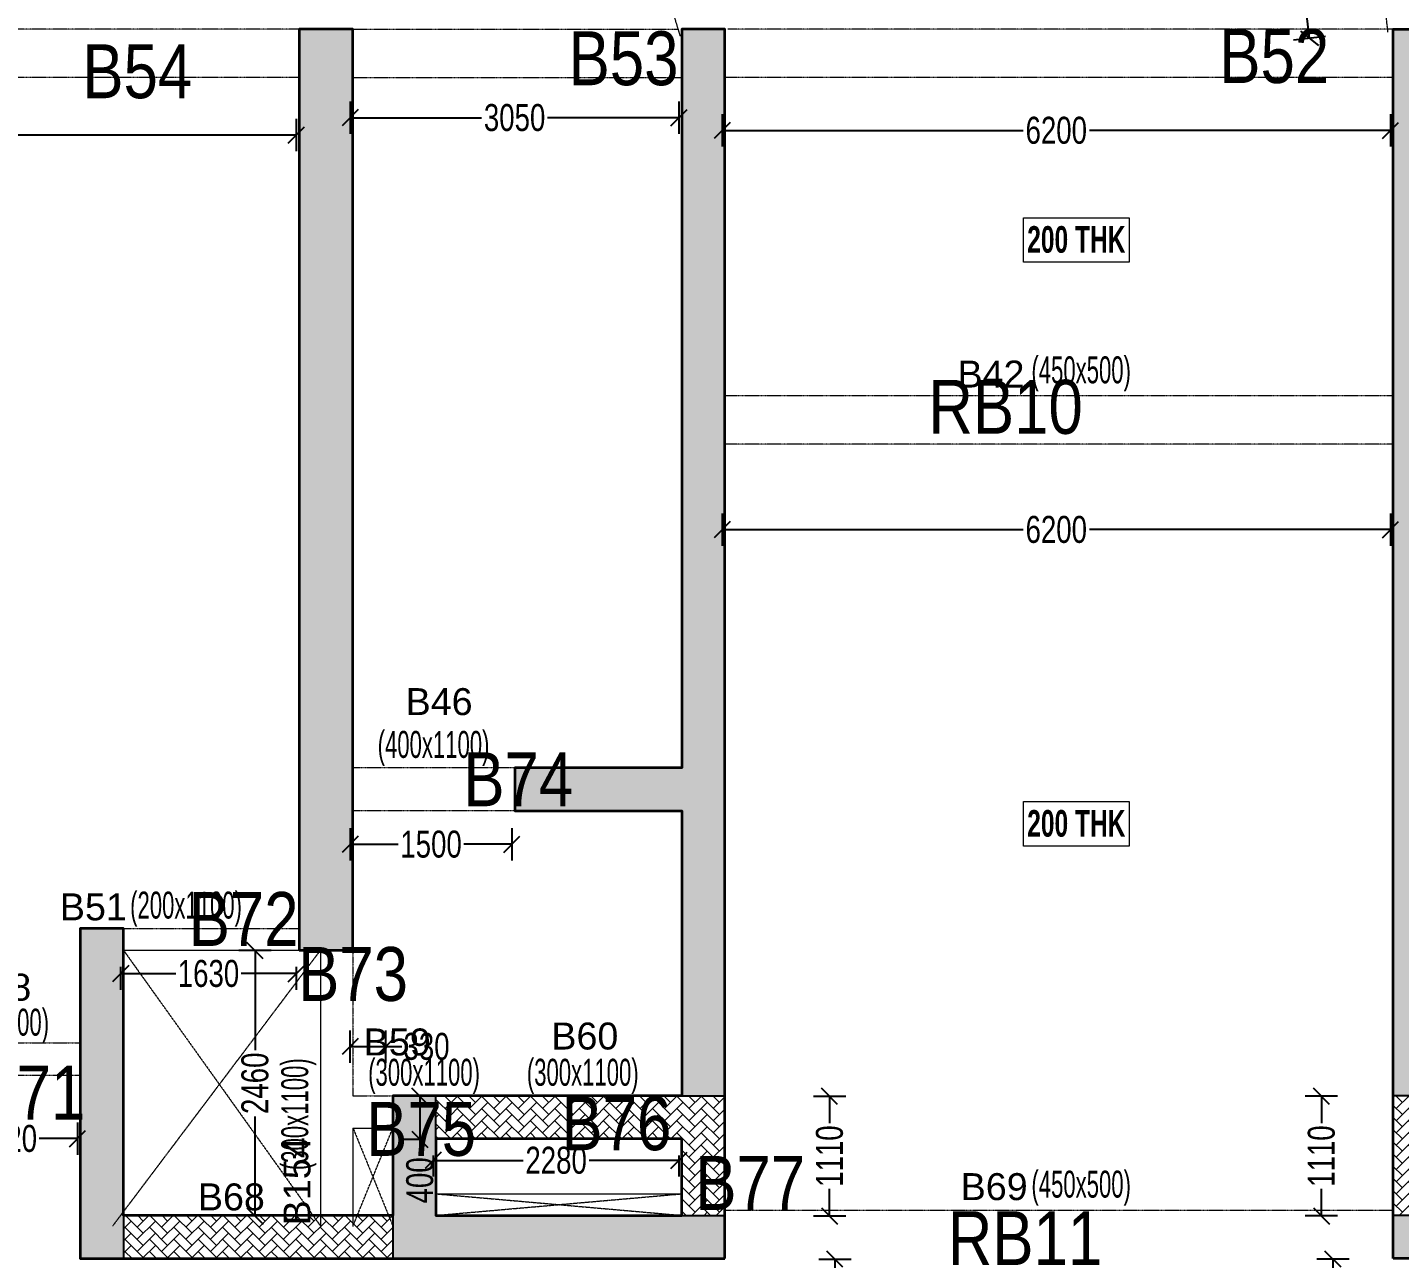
# Model space of a CAD drawing. Header units: millimetres. Extents: x 13 to 72195, y 3 to 63794.
# Drawn here: x 28952 to 41681, y 25330 to 36745 of the extents above; entities that cross this region are included whole.
import ezdxf
from ezdxf.enums import TextEntityAlignment as Align

# ---------------------------------------------------------------- set-up
doc = ezdxf.new("R2010")
doc.units = ezdxf.units.MM
doc.linetypes.add('HIDDEN', pattern=[0.375, 0.25, -0.125])
for name, color, linetype, lineweight in [('A-FLOR-IDEN', 11, 'Continuous', 9), ('A-HIDD-ABVE', 8, 'HIDDEN', 20), ('S-BEAM', 7, 'Continuous', 18), ('S-BEAM-IDEN', 2, 'Continuous', 9), ('S-COL HATCH', 9, 'Continuous', 0), ('S-COLS', 5, 'Continuous', 35)]:
    doc.layers.add(name, color=color, linetype=linetype, lineweight=lineweight)
for name, color, linetype in [('Abhinav working', 6, 'Continuous'), ('Beam Nos', 7, 'Continuous'), ('changes', 7, 'Continuous')]:
    doc.layers.add(name, color=color, linetype=linetype)
doc.styles.add('Dim.s & Anno.(Misc.)', font='ARIALN.TTF')
doc.styles.add('SC-BBS1', font='SansSerif')
doc.styles.add('SOBHA', font='swisscl.ttf')
doc.styles.add('Swis721 LtCn BT', font='swisscl.ttf', dxfattribs={"width": 0.9, "height": 233.355162})
doc.styles.add('Swis721 LtCn BT_B', font='', dxfattribs={"width": 0.9, "height": 246.918336})
doc.styles.get('Swis721 LtCn BT_B').set_extended_font_data('Swis721 LtCn BT', bold=True)
doc.dimstyles.new('S-100', dxfattribs={"dimscale": 100, "dimtxt": 2.5, "dimasz": 1.5, "dimexe": 1.5, "dimexo": 1.5, "dimgap": 0.1, "dimtad": 0, "dimdec": 0, "dimrnd": 0.0005, "dimzin": 0, "dimdsep": 46, "dimtxsty": 'SOBHA', "dimblk": 'OBLIQUE', "dimcen": 0.09, "dimclrd": 8, "dimclre": 8, "dimclrt": 6, "dimadec": 0, "dimazin": 0, "dimtfac": 1, "dimtdec": 0, "dimtofl": 0, "dimtmove": 0, "dimatfit": 3, "dimfxl": 1.5, "dimfxlon": 1, "dimtolj": 1, "dimtzin": 0, "dimlwd": -1, "dimlwe": -1, "dimarcsym": 0})
pattern_1 = [(45, (-31794446.854, 20735559.75), (0, 113.13708499), [240, -80]), (135, (-31794390.286, 20735616.32), (9e-15, 113.13708499), [240, -80])]

# ---------------------------------------------------------------- blocks, each defined once
blk = doc.blocks.new('A$C0921b736')
at = {"layer": 'S-COL HATCH', "transparency": 33554687}
h = blk.add_hatch(color=256, dxfattribs=at)
h.dxf.hatch_style = 1
h.paths.add_polyline_path([(19575, 14135), (20075, 14135), (20075, 22675), (19575, 22675)])
h = blk.add_hatch(color=256, dxfattribs=at)
h.dxf.hatch_style = 1
h.paths.add_polyline_path([(23525, 22675), (23125, 22675), (23125, 15825), (21575, 15825), (21575, 15425), (23125, 15425), (23125, 12785), (23525, 12785)])
h = blk.add_hatch(color=256, dxfattribs=at)
h.dxf.hatch_style = 1
h.paths.add_polyline_path([(29725, 12785), (30125, 12785), (30125, 15425), (31675, 15425), (31675, 15825), (30125, 15825), (30125, 22675), (29725, 22675)])
h = blk.add_hatch(color=256, dxfattribs=at)
h.dxf.hatch_style = 1
h.paths.add_polyline_path([(17945, 14335), (17545, 14335), (17545, 11275), (17945, 11275), (17945, 11675)])
h = blk.add_hatch(color=256, dxfattribs=at)
h.dxf.hatch_style = 1
h.paths.add_polyline_path([(23525, 11275), (23525, 11675), (23125, 11675), (20845, 11675), (20845, 12385), (20845, 12785), (20445, 12785), (20445, 11675), (20445, 11275)])
at = {"layer": 'S-COL HATCH'}
h = blk.add_hatch(dxfattribs=at)
h.set_pattern_fill('AR-HBONE', color=256, scale=20)
h.set_pattern_definition(pattern_1)
h.paths.add_polyline_path([(23125, 12385), (23125, 11692), (23125, 11692), (23125, 11675), (23525, 11675), (23525, 12785), (20845, 12785), (20845, 12485), (20845, 12385)])
at = {"layer": 'S-COL HATCH', "transparency": 33554687}
h = blk.add_hatch(color=256, dxfattribs=at)
h.dxf.hatch_style = 1
h.paths.add_polyline_path([(32805, 11275), (32805, 11675), (32805, 12785), (32405, 12785), (32405, 12385), (32405, 11675), (30125, 11675), (29725, 11675), (29725, 11275)])
at = {"layer": 'S-COL HATCH'}
h = blk.add_hatch(dxfattribs=at)
h.set_pattern_fill('AR-HBONE', color=256, scale=20)
h.set_pattern_definition(pattern_1)
h.paths.add_polyline_path([(30125, 12385), (30125, 11692), (30125, 11692), (30125, 11675), (29725, 11675), (29725, 12785), (32405, 12785), (32405, 12485), (32405, 12385)])
h = blk.add_hatch(dxfattribs=at)
h.set_pattern_fill('AR-HBONE', color=256, scale=20)
h.set_pattern_definition([(45, (-31966103.18, 21022167.41), (0, 113.13708499), [240, -80]), (135, (-31966046.61, 21022223.98), (9e-15, 113.13708499), [240, -80])])
h.paths.add_polyline_path([(20445, 11275), (20445, 11675), (17945, 11675), (17945, 11275)])
at = {"layer": 'changes'}
for p, q in [((20845, 12385), (20845, 12785)), ((23125, 12785), (23525, 12785)), ((30125, 12785), (29725, 12785)), ((17945, 11675), (17945, 11275)), ((20445, 11675), (20445, 11275)), ((23125, 11675), (23525, 11675)), ((30125, 11675), (29725, 11675))]:
    blk.add_line(p, q, dxfattribs=at)
at = {"layer": 'S-COLS'}
for points in [[(23525, 11275), (23525, 22675), (23125, 22675), (23125, 15825), (21575, 15825), (21575, 15425), (23125, 15425), (23125, 12785), (20445, 12785), (20445, 11675), (17945, 11675), (17945, 14335), (17545, 14335), (17545, 11275), (23525, 11275)], [(29725, 11275), (29725, 22675), (30125, 22675), (30125, 15825), (31675, 15825), (31675, 15425), (30125, 15425), (30125, 12785), (32805, 12785), (32805, 11675), (35305, 11675), (35305, 14335), (35705, 14335), (35705, 11275), (29725, 11275)]]:
    blk.add_lwpolyline(points, dxfattribs=at)
for points in [[(19575, 14135), (20075, 14135), (20075, 22675), (19575, 22675)], [(23125, 12385), (20845, 12385), (20845, 11675), (23125, 11675)]]:
    blk.add_lwpolyline(points, close=True, dxfattribs=at)
blk = doc.blocks.new('_OBLIQUE')
at = {"color": 0, "linetype": 'ByBlock'}
blk.add_line((-0.5, -0.5), (0.5, 0.5), dxfattribs=at)
blk = doc.blocks.new('*D352')
at = {"layer": 'Abhinav working', "color": 8, "transparency": 16777216}
for p, q in [((40290, 42812), (39992, 42778)), ((40141, 42795), (40458, 40025)), ((40845, 36645), (40528, 39415)), ((40994, 36662), (40696, 36628))]:
    blk.add_line(p, q, dxfattribs=at)
at = {"layer": 'Defpoints', "color": 0, "transparency": 16777216}
for p in [(40141, 42795), (40840, 42875, 0), (41544, 36725)]:
    blk.add_point(p, dxfattribs=at)
at = {"layer": 'Abhinav working', "color": 8, "transparency": 16777216, "xscale": 150, "yscale": 150, "zscale": 150}
for p, rotation in [((40141, 42795), 96.53046794857147), ((40845, 36645), 276.5304679485715)]:
    blk.add_blockref('_OBLIQUE', p, dxfattribs=dict(at, rotation=rotation))
at = {"layer": 'Abhinav working', "color": 6, "transparency": 16777216, "insert": (40493, 39720), "char_height": 250, "attachment_point": 5, "rotation": 276.5305, "style": 'SOBHA'}
blk.add_mtext('\\A1;6190', dxfattribs=at)
blk = doc.blocks.new('*D353')
at = {"layer": 'Abhinav working', "color": 8, "transparency": 16777216}
for p, q in [((33950, 43005), (34237, 43094)), ((34093, 43049), (34951, 40268)), ((35989, 36899), (35131, 39681)), ((35845, 36855), (36132, 36944))]:
    blk.add_line(p, q, dxfattribs=at)
at = {"layer": 'Defpoints', "color": 0, "transparency": 16777216}
for p in [(34093, 43049), (33527, 42875, 0), (35423, 36725)]:
    blk.add_point(p, dxfattribs=at)
at = {"layer": 'Abhinav working', "color": 8, "transparency": 16777216, "xscale": 150, "yscale": 150, "zscale": 150}
for p, rotation in [((34093, 43049), 107.1295014447747), ((35989, 36899), 287.1295014447747)]:
    blk.add_blockref('_OBLIQUE', p, dxfattribs=dict(at, rotation=rotation))
at = {"layer": 'Abhinav working', "color": 6, "transparency": 16777216, "insert": (35041, 39974), "char_height": 250, "attachment_point": 5, "rotation": 287.1295, "style": 'SOBHA'}
blk.add_mtext('\\A1;6435', dxfattribs=at)
blk = doc.blocks.new('*D354')
at = {"layer": 'Abhinav working', "color": 8, "transparency": 16777216}
for p, q in [((35396, 35940), (35396, 35640)), ((41596, 35940), (41596, 35640)), ((35396, 35790), (38188, 35790)), ((41596, 35790), (38803, 35790))]:
    blk.add_line(p, q, dxfattribs=at)
at = {"layer": 'Defpoints', "color": 0, "transparency": 16777216}
for p in [(35396, 36275), (41596, 36275), (41596, 35790)]:
    blk.add_point(p, dxfattribs=at)
at = {"layer": 'Abhinav working', "color": 8, "transparency": 16777216, "xscale": 150, "yscale": 150, "zscale": 150}
for p, rotation in [((35396, 35790), 180.0001394135119), ((41596, 35790), 0.0001394135119062)]:
    blk.add_blockref('_OBLIQUE', p, dxfattribs=dict(at, rotation=rotation))
at = {"layer": 'Abhinav working', "color": 6, "transparency": 16777216, "insert": (38496, 35790), "char_height": 250, "attachment_point": 5, "rotation": 0.0001, "style": 'SOBHA'}
blk.add_mtext('\\A1;6200', dxfattribs=at)
blk = doc.blocks.new('*D355')
at = {"layer": 'Abhinav working', "color": 8, "transparency": 16777216}
for p, q in [((31946, 36058), (31946, 35758)), ((34996, 36058), (34996, 35758)), ((31946, 35908), (33164, 35908)), ((34996, 35908), (33777, 35908))]:
    blk.add_line(p, q, dxfattribs=at)
at = {"layer": 'Defpoints', "color": 0, "transparency": 16777216}
for p in [(31946, 36275), (34996, 36275), (34996, 35908)]:
    blk.add_point(p, dxfattribs=at)
at = {"layer": 'Abhinav working', "color": 8, "transparency": 16777216, "xscale": 150, "yscale": 150, "zscale": 150}
for p, rotation in [((31946, 35908), 179.9998605865203), ((34996, 35908), 359.9998605865204)]:
    blk.add_blockref('_OBLIQUE', p, dxfattribs=dict(at, rotation=rotation))
at = {"layer": 'Abhinav working', "color": 6, "transparency": 16777216, "insert": (33471, 35908), "char_height": 250, "attachment_point": 5, "rotation": 359.9999, "style": 'SOBHA'}
blk.add_mtext('\\A1;3050', dxfattribs=at)
blk = doc.blocks.new('*D356')
at = {"layer": 'Abhinav working', "color": 8, "transparency": 16777216}
for p, q in [((24896, 35897), (24896, 35597)), ((31446, 35897), (31446, 35597)), ((24896, 35747), (27863, 35747)), ((31446, 35747), (28478, 35747))]:
    blk.add_line(p, q, dxfattribs=at)
at = {"layer": 'Defpoints', "color": 0, "transparency": 16777216}
for p in [(24896, 36275), (31446, 36275), (31446, 35747)]:
    blk.add_point(p, dxfattribs=at)
at = {"layer": 'Abhinav working', "color": 8, "transparency": 16777216, "xscale": 150, "yscale": 150, "zscale": 150, "rotation": 180}
blk.add_blockref('_OBLIQUE', (24896, 35747), dxfattribs=at)
at = {"layer": 'Abhinav working', "color": 8, "transparency": 16777216, "xscale": 150, "yscale": 150, "zscale": 150}
blk.add_blockref('_OBLIQUE', (31446, 35747), dxfattribs=at)
at = {"layer": 'Abhinav working', "color": 6, "transparency": 16777216, "insert": (28171, 35747), "char_height": 250, "attachment_point": 5, "style": 'SOBHA'}
blk.add_mtext('\\A1;6550', dxfattribs=at)
blk = doc.blocks.new('*D371')
at = {"layer": 'Abhinav working', "color": 8, "transparency": 16777216}
for p, q in [((28096, 26592), (28096, 26292)), ((29416, 26592), (29416, 26292)), ((28096, 26442), (28452, 26442)), ((29416, 26442), (29059, 26442))]:
    blk.add_line(p, q, dxfattribs=at)
at = {"layer": 'Defpoints', "color": 0, "transparency": 16777216}
for p in [(28096, 27025, 0), (29416, 27025), (29416, 26442)]:
    blk.add_point(p, dxfattribs=at)
at = {"layer": 'Abhinav working', "color": 8, "transparency": 16777216, "xscale": 150, "yscale": 150, "zscale": 150, "rotation": 180}
blk.add_blockref('_OBLIQUE', (28096, 26442), dxfattribs=at)
at = {"layer": 'Abhinav working', "color": 8, "transparency": 16777216, "xscale": 150, "yscale": 150, "zscale": 150}
blk.add_blockref('_OBLIQUE', (29416, 26442), dxfattribs=at)
at = {"layer": 'Abhinav working', "color": 6, "transparency": 16777216, "insert": (28756, 26442), "char_height": 250, "attachment_point": 5, "style": 'SOBHA'}
blk.add_mtext('\\A1;1320', dxfattribs=at)
blk = doc.blocks.new('*D372')
at = {"layer": 'Abhinav working', "color": 8, "transparency": 16777216}
for p, q in [((29816, 28035), (29816, 27822)), ((31446, 28035), (31446, 27822)), ((29816, 27972), (30327, 27972)), ((31446, 27972), (30934, 27972))]:
    blk.add_line(p, q, dxfattribs=at)
at = {"layer": 'Defpoints', "color": 0, "transparency": 16777216}
for p in [(29816, 28185), (31446, 28185), (31446, 27972)]:
    blk.add_point(p, dxfattribs=at)
at = {"layer": 'Abhinav working', "color": 8, "transparency": 16777216, "xscale": 150, "yscale": 150, "zscale": 150, "rotation": 180}
blk.add_blockref('_OBLIQUE', (29816, 27972), dxfattribs=at)
at = {"layer": 'Abhinav working', "color": 8, "transparency": 16777216, "xscale": 150, "yscale": 150, "zscale": 150}
blk.add_blockref('_OBLIQUE', (31446, 27972), dxfattribs=at)
at = {"layer": 'Abhinav working', "color": 6, "transparency": 16777216, "insert": (30631, 27972), "char_height": 250, "attachment_point": 5, "style": 'SOBHA'}
blk.add_mtext('\\A1;1630', dxfattribs=at)
blk = doc.blocks.new('*D373')
at = {"layer": 'Abhinav working', "color": 8, "transparency": 16777216}
for p, q in [((31213, 28185), (30913, 28185)), ((31063, 28185), (31063, 27262)), ((31063, 25725), (31063, 26648)), ((31213, 25725), (30913, 25725))]:
    blk.add_line(p, q, dxfattribs=at)
at = {"layer": 'Defpoints', "color": 0, "transparency": 16777216}
for p in [(31063, 28185), (31646, 28185), (31646, 25725)]:
    blk.add_point(p, dxfattribs=at)
at = {"layer": 'Abhinav working', "color": 8, "transparency": 16777216, "xscale": 150, "yscale": 150, "zscale": 150}
for p, rotation in [((31063, 28185), 90), ((31063, 25725), 270)]:
    blk.add_blockref('_OBLIQUE', p, dxfattribs=dict(at, rotation=rotation))
at = {"layer": 'Abhinav working', "color": 6, "transparency": 16777216, "insert": (31063, 26955), "char_height": 250, "attachment_point": 5, "rotation": 90, "style": 'SOBHA'}
blk.add_mtext('\\A1;2460', dxfattribs=at)
blk = doc.blocks.new('*D374')
at = {"layer": 'Abhinav working', "color": 8, "transparency": 16777216}
for p, q in [((31946, 29321), (31946, 29021)), ((33446, 29321), (33446, 29021)), ((31946, 29171), (32392, 29171)), ((33446, 29171), (32999, 29171))]:
    blk.add_line(p, q, dxfattribs=at)
at = {"layer": 'Defpoints', "color": 0, "transparency": 16777216}
for p in [(31946, 29475), (33446, 29475), (33446, 29171)]:
    blk.add_point(p, dxfattribs=at)
at = {"layer": 'Abhinav working', "color": 8, "transparency": 16777216, "xscale": 150, "yscale": 150, "zscale": 150, "rotation": 180}
blk.add_blockref('_OBLIQUE', (31946, 29171), dxfattribs=at)
at = {"layer": 'Abhinav working', "color": 8, "transparency": 16777216, "xscale": 150, "yscale": 150, "zscale": 150}
blk.add_blockref('_OBLIQUE', (33446, 29171), dxfattribs=at)
at = {"layer": 'Abhinav working', "color": 6, "transparency": 16777216, "insert": (32696, 29171), "char_height": 250, "attachment_point": 5, "style": 'SOBHA'}
blk.add_mtext('\\A1;1500', dxfattribs=at)
blk = doc.blocks.new('*D375')
at = {"layer": 'Abhinav working', "color": 8, "transparency": 16777216}
for p, q in [((31946, 27146), (31946, 27446)), ((32276, 27146), (32276, 27446)), ((31946, 27296), (32276, 27296)), ((32276, 27296), (32426, 27296))]:
    blk.add_line(p, q, dxfattribs=at)
at = {"layer": 'Defpoints', "color": 0, "transparency": 16777216}
for p in [(32276, 27296), (31946, 26835), (32276, 26835)]:
    blk.add_point(p, dxfattribs=at)
at = {"layer": 'Abhinav working', "color": 8, "transparency": 16777216, "xscale": 150, "yscale": 150, "zscale": 150, "rotation": 180}
blk.add_blockref('_OBLIQUE', (31946, 27296), dxfattribs=at)
at = {"layer": 'Abhinav working', "color": 8, "transparency": 16777216, "xscale": 150, "yscale": 150, "zscale": 150}
blk.add_blockref('_OBLIQUE', (32276, 27296), dxfattribs=at)
at = {"layer": 'Abhinav working', "color": 6, "transparency": 16777216, "insert": (32654, 27296), "char_height": 250, "attachment_point": 5, "style": 'SOBHA'}
blk.add_mtext('\\A1;330', dxfattribs=at)
blk = doc.blocks.new('*D376')
at = {"layer": 'Abhinav working', "color": 8, "transparency": 16777216}
for p, q in [((32716, 26285), (32716, 26090)), ((32716, 26240), (33549, 26240)), ((34996, 26240), (34162, 26240)), ((34996, 26285), (34996, 26090))]:
    blk.add_line(p, q, dxfattribs=at)
at = {"layer": 'Defpoints', "color": 0, "transparency": 16777216}
for p in [(32716, 26435), (34996, 26435), (34996, 26240)]:
    blk.add_point(p, dxfattribs=at)
at = {"layer": 'Abhinav working', "color": 8, "transparency": 16777216, "xscale": 150, "yscale": 150, "zscale": 150, "rotation": 180}
blk.add_blockref('_OBLIQUE', (32716, 26240), dxfattribs=at)
at = {"layer": 'Abhinav working', "color": 8, "transparency": 16777216, "xscale": 150, "yscale": 150, "zscale": 150}
blk.add_blockref('_OBLIQUE', (34996, 26240), dxfattribs=at)
at = {"layer": 'Abhinav working', "color": 6, "transparency": 16777216, "insert": (33856, 26240), "char_height": 250, "attachment_point": 5, "style": 'SOBHA'}
blk.add_mtext('\\A1;2280', dxfattribs=at)
blk = doc.blocks.new('*D377')
at = {"layer": 'Abhinav working', "color": 8, "transparency": 16777216}
for p, q in [((32592, 26835), (32442, 26835)), ((32592, 26835), (32592, 26435)), ((32592, 26435), (32442, 26435)), ((32592, 26435), (32592, 26285))]:
    blk.add_line(p, q, dxfattribs=at)
at = {"layer": 'Defpoints', "color": 0, "transparency": 16777216}
for p in [(32716, 26835), (32592, 26435), (32716, 26435)]:
    blk.add_point(p, dxfattribs=at)
at = {"layer": 'Abhinav working', "color": 8, "transparency": 16777216, "xscale": 150, "yscale": 150, "zscale": 150}
for p, rotation in [((32592, 26835), 90), ((32592, 26435), 270)]:
    blk.add_blockref('_OBLIQUE', p, dxfattribs=dict(at, rotation=rotation))
at = {"layer": 'Abhinav working', "color": 6, "transparency": 16777216, "insert": (32592, 26055), "char_height": 250, "attachment_point": 5, "rotation": 90, "style": 'SOBHA'}
blk.add_mtext('\\A1;400', dxfattribs=at)
blk = doc.blocks.new('*D378')
at = {"layer": 'Abhinav working', "color": 8, "transparency": 16777216}
for p, q in [((36243, 26835), (36543, 26835)), ((36393, 26835), (36393, 26584)), ((36393, 25725), (36393, 25976)), ((36243, 25725), (36543, 25725))]:
    blk.add_line(p, q, dxfattribs=at)
at = {"layer": 'Defpoints', "color": 0, "transparency": 16777216}
for p in [(35396, 26835), (35396, 25725), (36393, 25725)]:
    blk.add_point(p, dxfattribs=at)
at = {"layer": 'Abhinav working', "color": 8, "transparency": 16777216, "xscale": 150, "yscale": 150, "zscale": 150}
for p, rotation in [((36393, 26835), 90), ((36393, 25725), 270)]:
    blk.add_blockref('_OBLIQUE', p, dxfattribs=dict(at, rotation=rotation))
at = {"layer": 'Abhinav working', "color": 6, "transparency": 16777216, "insert": (36393, 26280), "char_height": 250, "attachment_point": 5, "rotation": 90, "style": 'SOBHA'}
blk.add_mtext('\\A1;1110', dxfattribs=at)
blk = doc.blocks.new('*D381')
at = {"layer": 'Abhinav working', "color": 8, "transparency": 16777216}
for p, q in [((41106, 26835), (40806, 26835)), ((40956, 26835), (40956, 26584)), ((40956, 25725), (40956, 25976)), ((41106, 25725), (40806, 25725))]:
    blk.add_line(p, q, dxfattribs=at)
at = {"layer": 'Defpoints', "color": 0, "transparency": 16777216}
for p in [(41596, 26835), (40956, 25725), (41596, 25725)]:
    blk.add_point(p, dxfattribs=at)
at = {"layer": 'Abhinav working', "color": 8, "transparency": 16777216, "xscale": 150, "yscale": 150, "zscale": 150}
for p, rotation in [((40956, 26835), 90), ((40956, 25725), 270)]:
    blk.add_blockref('_OBLIQUE', p, dxfattribs=dict(at, rotation=rotation))
at = {"layer": 'Abhinav working', "color": 6, "transparency": 16777216, "insert": (40956, 26280), "char_height": 250, "attachment_point": 5, "rotation": 90, "style": 'SOBHA'}
blk.add_mtext('\\A1;1110', dxfattribs=at)
blk = doc.blocks.new('*D256')
at = {"layer": 'Abhinav working', "color": 8, "transparency": 16777216}
for p, q in [((35396, 32239), (35396, 31939)), ((41596, 32239), (41596, 31939)), ((35396, 32089), (38188, 32089)), ((41596, 32089), (38803, 32089))]:
    blk.add_line(p, q, dxfattribs=at)
at = {"layer": 'Defpoints', "color": 0, "transparency": 16777216}
for p in [(35396, 32875), (41596, 32875), (41596, 32089)]:
    blk.add_point(p, dxfattribs=at)
at = {"layer": 'Abhinav working', "color": 8, "transparency": 16777216, "xscale": 150, "yscale": 150, "zscale": 150, "rotation": 180}
blk.add_blockref('_OBLIQUE', (35396, 32089), dxfattribs=at)
at = {"layer": 'Abhinav working', "color": 8, "transparency": 16777216, "xscale": 150, "yscale": 150, "zscale": 150}
blk.add_blockref('_OBLIQUE', (41596, 32089), dxfattribs=at)
at = {"layer": 'Abhinav working', "color": 6, "transparency": 16777216, "insert": (38496, 32089), "char_height": 250, "attachment_point": 5, "style": 'SOBHA'}
blk.add_mtext('\\A1;6200', dxfattribs=at)
blk = doc.blocks.new('*D258')
at = {"layer": 'Abhinav working', "color": 8, "transparency": 16777216}
for p, q in [((36292, 25325), (36592, 25325)), ((36442, 25325), (36442, 24632)), ((36442, 23325), (36442, 24018)), ((36292, 23325), (36592, 23325))]:
    blk.add_line(p, q, dxfattribs=at)
at = {"layer": 'Defpoints', "color": 0, "transparency": 16777216}
for p in [(35396, 25325), (36442, 25325), (35396, 23325)]:
    blk.add_point(p, dxfattribs=at)
at = {"layer": 'Abhinav working', "color": 8, "transparency": 16777216, "xscale": 150, "yscale": 150, "zscale": 150}
for p, rotation in [((36442, 25325), 90), ((36442, 23325), 270)]:
    blk.add_blockref('_OBLIQUE', p, dxfattribs=dict(at, rotation=rotation))
at = {"layer": 'Abhinav working', "color": 6, "transparency": 16777216, "insert": (36442, 24325), "char_height": 250, "attachment_point": 5, "rotation": 90, "style": 'SOBHA'}
blk.add_mtext('\\A1;2000', dxfattribs=at)
blk = doc.blocks.new('*D260')
at = {"layer": 'Abhinav working', "color": 8, "transparency": 16777216}
for p, q in [((41213, 25325), (40913, 25325)), ((41063, 25325), (41063, 24632)), ((41063, 23325), (41063, 24018)), ((41213, 23325), (40913, 23325))]:
    blk.add_line(p, q, dxfattribs=at)
at = {"layer": 'Defpoints', "color": 0, "transparency": 16777216}
for p in [(41063, 25325), (41596, 25325), (41596, 23325)]:
    blk.add_point(p, dxfattribs=at)
at = {"layer": 'Abhinav working', "color": 8, "transparency": 16777216, "xscale": 150, "yscale": 150, "zscale": 150}
for p, rotation in [((41063, 25325), 90), ((41063, 23325), 270)]:
    blk.add_blockref('_OBLIQUE', p, dxfattribs=dict(at, rotation=rotation))
at = {"layer": 'Abhinav working', "color": 6, "transparency": 16777216, "insert": (41063, 24325), "char_height": 250, "attachment_point": 5, "rotation": 90, "style": 'SOBHA'}
blk.add_mtext('\\A1;2000', dxfattribs=at)

msp = doc.modelspace()

# ---------------------------------------------------------------- linework, layer by layer
at = {"layer": 'A-FLOR-IDEN', "color": 8, "flags": 128}
for points in [[(39170.9, 34980.8), (39170.9, 34569), (38193.4, 34569), (38193.4, 34980.8)], [(39170.9, 29566.5), (39170.9, 29154.7), (38193.4, 29154.7), (38193.4, 29566.5)]]:
    msp.add_lwpolyline(points, close=True, dxfattribs=at)
at = {"layer": 'A-HIDD-ABVE', "linetype": 'HIDDEN'}
for p, q in [((29741.7, 25630.2), (31671.7, 28190.2)), ((29841.7, 28190.2), (31671.7, 25630.2)), ((31971.7, 26540.2), (32341.7, 25630.2)), ((31971.7, 25630.2), (32341.7, 26540.2)), ((32741.7, 25930.4), (35021.7, 25730.2)), ((32741.7, 25730.2), (35021.7, 25930.4))]:
    msp.add_line(p, q, dxfattribs=at)
at = {"layer": 'S-BEAM', "linetype": 'HIDDEN'}
for p, q in [((33082.4, 42880.2, 0), (35006.8, 36663.7)), ((41573.3, 36701.8), (40866, 42880.2, 0)), ((31471.7, 36730.2), (24921.7, 36730.2, 0)), ((31971.7, 36730.2), (34994.5, 36730.2)), ((41621.7, 36730.2), (35448.9, 36730.2)), ((31471.7, 36280.2), (24921.7, 36280.2)), ((31971.7, 36280.2), (35021.7, 36280.2)), ((41621.7, 36280.2, 0), (35421.7, 36280.2)), ((41621.7, 33330.2), (35421.7, 33330.2)), ((41621.7, 32880.2), (35421.7, 32880.2)), ((33471.7, 29880.2), (31971.7, 29880.2)), ((33471.7, 29480.2), (31971.7, 29480.2)), ((29841.7, 28390.2), (31471.7, 28390.2)), ((31971.7, 28190.2), (31971.7, 26840.2)), ((28071.7, 27330.2), (29441.7, 27330.2)), ((22071.7, 27030.2), (29441.7, 27030.2)), ((31971.7, 26840.2), (32341.7, 26840.2)), ((35421.7, 25780.2), (41621.7, 25780.2))]:
    msp.add_line(p, q, dxfattribs=at)
at = {"layer": 'S-BEAM'}
for p, q in [((29841.7, 28190.2), (31471.7, 28190.2)), ((31671.7, 28190.2), (31671.7, 25630.2)), ((31971.7, 26540.2), (31971.7, 25630.2)), ((31971.7, 26540.2), (32341.7, 26540.2))]:
    msp.add_line(p, q, dxfattribs=at)
at = {"layer": 'S-BEAM', "elevation": 0}
msp.add_lwpolyline([(35021.7, 25730.2), (32741.7, 25730.2), (32741.7, 25930.4), (35021.7, 25930.4)], close=True, dxfattribs=at)

# ---------------------------------------------------------------- block references
at = {"layer": 'changes'}
msp.add_blockref('A$C0921b736', (11896.7, 14055), dxfattribs=at)
msp.add_blockref('A$C0921b736', (11896.7, 14055), dxfattribs=at)

# ---------------------------------------------------------------- texts
at = {"layer": 'A-FLOR-IDEN', "color": 1, "char_height": 246.92, "width": 1155, "attachment_point": 2, "line_spacing_factor": 0.964267, "style": 'Swis721 LtCn BT_B'}
for insert in [(38682.1, 34902.8), (38682.1, 29488.5)]:
    msp.add_mtext('200 THK', dxfattribs=dict(at, insert=insert))
at = {"layer": 'Abhinav working', "char_height": 500, "attachment_point": 1, "style": 'Dim.s & Anno.(Misc.)'}
for s, insert in [('B53', (33972.4, 36709.3)), ('B52', (40008.8, 36729.5)), ('B54', (29461.2, 36588.8, 0)), ('RB10', (37309.8, 33477.2)), ('B74', (32995.9, 30023.9)), ('B72', (30448.1, 28728.3, 0)), ('B73', (31463.1, 28218.8, 0)), ('B71', (28469.3, 27119.2)), ('B75', (32094.2, 26782.5, 0)), ('B76', (33905.7, 26834.9)), ('B77', (35147.8, 26281.2)), ('RB11', (37489.7, 25769.3))]:
    msp.add_mtext_dynamic_manual_height_columns(s, width=21149.247, gutter_width=5423.5, heights=[0], dxfattribs=dict(at, insert=insert))
at = {"layer": 'Beam Nos', "color": 3, "style": 'SC-BBS1'}
for s, p in [('B42', (37890.4, 33331)), ('B46', (32770.5, 30293.9)), ('B51', (29563, 28390.9)), ('B58', (28676.2, 27646.2)), ('B60', (34122.7, 27193.3)), ('B59', (32382.2, 27138.3)), ('B69', (37919.9, 25796.9)), ('B68', (30843.4, 25701.9))]:
    msp.add_text(s, height=250, dxfattribs=at).set_placement(p, align=Align.BOTTOM_CENTER)
msp.add_text('B154', height=250, rotation=90, dxfattribs=at).set_placement((31652.3, 26045.7, 0), align=Align.BOTTOM_CENTER)
at = {"layer": 'S-BEAM-IDEN', "style": 'Swis721 LtCn BT', "width": 0.8}
for p in [(38265.5, 33445.2), (38265.5, 25895.2)]:
    msp.add_text('(450x500)', height=250, dxfattribs=at).set_placement(p)
for s, rotation, p in [('(400x1100)', 360, (32200.6, 29972.3, 0)), ('(200x1100)', 360, (29904.5, 28482.3, 0)), ('(300x1100)', 360, (28115.2, 27396.9)), ('(300x1100)', 90, (31556.3, 26149.9, 0)), ('(300x1100)', 360, (32112.6, 26932.3, 0)), ('(300x1100)', 360, (33584.8, 26932.3, 0))]:
    msp.add_text(s, height=250, rotation=rotation, dxfattribs=at).set_placement(p)

# ---------------------------------------------------------------- dimensions: what is measured, and where the dimension line sits
at = {"layer": 'Abhinav working'}
for p1, p2, distance, picture, middle in [((35422.8194, 36724.943), (33527.3627, 42874.9523, 0), -592.0548, '*D353', (35040.8832, 39974.327)), ((41544, 36725), (40840, 42875, 0), 703.9, '*D352', (40492.6, 39719.9)), ((31945.6, 36275), (34995.6, 36274.9), -367.1, '*D355', (33470.6, 35907.8)), ((35395.6, 36274.9), (41595.6, 36275), -485.4, '*D354', (38495.6, 35789.6)), ((35395.6, 32874.9), (41595.6, 32874.9), -786.3, '*D256', (38495.6, 32088.7)), ((29815.6, 28184.9), (31445.6, 28184.9), -213.2, '*D372', (30630.6, 27971.7)), ((35395.6, 23324.9), (35395.6, 25324.9), -1046.4, '*D258', (36442, 24324.9))]:
    dim = msp.add_aligned_dim(p1=p1, p2=p2, distance=distance, dimstyle='S-100', dxfattribs=at)
    dim.commit()
    dim.dimension.update_dxf_attribs({"geometry": picture, "text_midpoint": middle})
for base, p1, p2, picture, middle in [((31445.6, 35747.3), (24895.6, 36275), (31445.6, 36275), '*D356', (28170.6, 35747.3)), ((33445.6, 29171.5), (31945.6, 29474.9), (33445.6, 29474.9), '*D374', (32695.6, 29171.5)), ((32275.8, 27295.9), (31945.6, 26834.9), (32275.8, 26834.9), '*D375', (32654.4, 27295.9)), ((29415.6, 26442.1), (28095.6, 27025, 0), (29415.6, 27025), '*D371', (28755.6, 26442.1)), ((34995.6, 26240.3), (32715.6, 26434.9), (34995.6, 26434.9), '*D376', (33855.6, 26240.3))]:
    dim = msp.add_linear_dim(base=base, p1=p1, p2=p2, dimstyle='S-100', dxfattribs=at)
    dim.commit()
    dim.dimension.update_dxf_attribs({"geometry": picture, "text_midpoint": middle})
for base, p1, p2, picture, middle in [((31062.8, 28184.9), (31645.6, 25724.9), (31645.6, 28184.9), '*D373', (31062.8, 26954.9)), ((32592.3, 26434.9), (32715.6, 26834.9), (32715.6, 26434.9), '*D377', (32592.3, 26054.9)), ((36392.7, 25724.9), (35395.6, 26834.9), (35395.6, 25724.9), '*D378', (36392.7, 26279.9)), ((40955.9, 25724.9), (41595.6, 26834.9), (41595.6, 25724.9), '*D381', (40955.9, 26279.9)), ((41063.1, 25324.9), (41595.6, 23324.9), (41595.6, 25324.9), '*D260', (41063.1, 24324.9))]:
    dim = msp.add_linear_dim(base=base, p1=p1, p2=p2, angle=90, dimstyle='S-100', dxfattribs=at)
    dim.commit()
    dim.dimension.update_dxf_attribs({"geometry": picture, "text_midpoint": middle})

doc.saveas('drawing.dxf')
